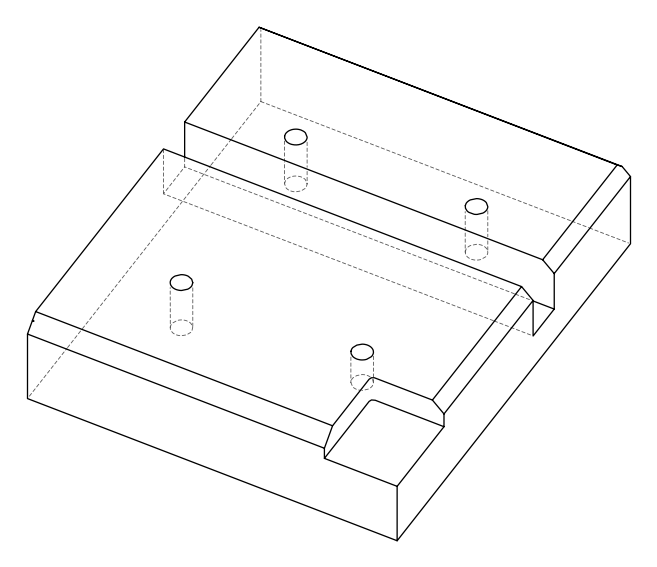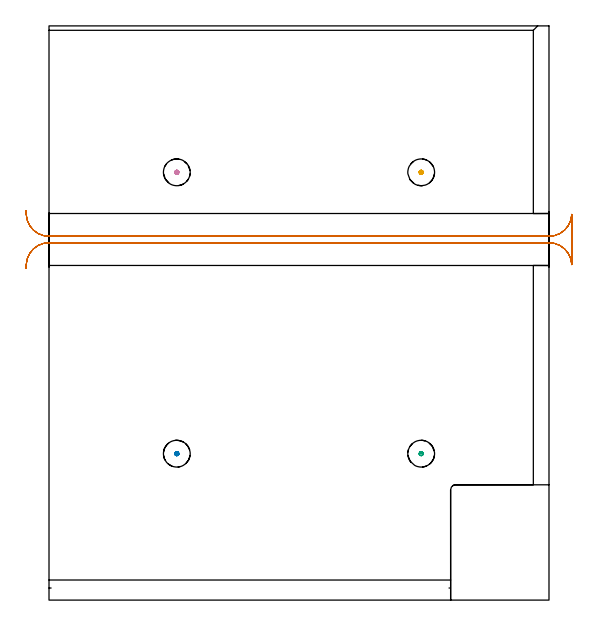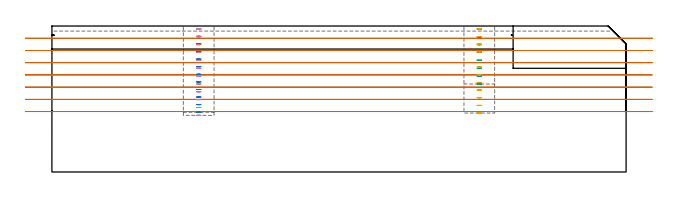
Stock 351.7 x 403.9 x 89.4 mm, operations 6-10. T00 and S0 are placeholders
(PLAN: 10 operations, 3 tool changes, 98.7 min)
(1 AREA_MILL | FG_CHAMFER_SURFACE | UGT0205_001 | 5.2 min | 10078 mm3)
(2 AREA_MILL_1 | FG_CHAMFER_SURFACE_1 | UGT0205_001 | 5.62 min | 1678 mm3)
(3 AREA_MILL_2 | FG_CHAMFER_SURFACE_2 | UGT0205_001 | 11.61 min | 28778 mm3)
(4 AREA_MILL_3 | FG_CHAMFER_SURFACE_3 | UGT0205_001 | 4.47 min | 8342 mm3)
(5 MILL_CORNER_NOTCH_RECTANGULAR | CORNER_NOTCH_RECTANGULAR | NXT0201_008 | Follow Part, ap 1.5, ae 75% | 57.57 min | 144222 mm3)
(6 MILL_RECTANGULAR_SLOT | SLOT_RECTANGULAR | UGT0201_004 | Follow Part, ap 8, ae 75% | 11.89 min | 672201 mm3)
(7 MILL_BLIND_HOLE_FROM_SOLID_MATERIAL | STEP1POCKET | NXT0201_012 | Spiral | 0.65 min | 14651 mm3)
(8 MILL_BLIND_HOLE_FROM_SOLID_MATERIAL_1 | STEP1POCKET_1 | NXT0201_012 | Spiral | 0.43 min | 9868 mm3)
(9 MILL_BLIND_HOLE_FROM_SOLID_MATERIAL_2 | STEP1POCKET_2 | NXT0201_012 | Spiral | 0.65 min | 15129 mm3)
(10 MILL_BLIND_HOLE_FROM_SOLID_MATERIAL_3 | STEP1POCKET_3 | NXT0201_012 | Spiral | 0.65 min | 14708 mm3)
(TOOL UGT0205_001 | Chamfer Mill 20 x 3 x 45 deg. | D20 FL50 Z2)
(TOOL NXT0201_008 | ENDMILL 6mm [2P460-0600-NA 1630] | D6 FL26 Z6)
(TOOL UGT0201_004 | End Mill 32 mm | D32 FL53 Z6)
(TOOL NXT0201_012 | ENDMILL 16mm [2P460-1600-NA 1630] | D16 FL38 Z6)
(OP 6 MILL_RECTANGULAR_SLOT)
G17 G21 G94 G90
T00 M6
G54
G17 G0 G90 X-16.154 Y233.385 S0 M3
G43 Z99.4 H0
Z81.914
G94 G1 X-15.97 Y236.379 F250.
G2 X0. Y251.4 R16. F500.
G1 X351.7
G2 X367.502 Y237.91 R16.
G1 X367.532 Y237.905
G3 X367.7 Y240.201 R16.
G1 Y267.095
G3 X367.531 Y269.393 R16.
G1 X367.502 Y269.388
G2 X351.7 Y255.9 R16.
G1 X0.
G2 X-15.97 Y270.921 R16.
G1 X-16.154 Y273.915 F250.
G0 Y233.385 Z74.429
G1 X-15.97 Y236.379
G2 X0. Y251.4 R16. F500.
G1 X351.7
G2 X367.69 Y235.966 R16.
G1 X367.7
Y271.334
X367.69
G2 X351.7 Y255.9 R16.
G1 X0.
G2 X-15.97 Y270.921 R16.
G1 X-16.154 Y273.915 F250.
G0 Y233.385 Z66.943
G1 X-15.97 Y236.379
G2 X0. Y251.4 R16. F500.
G1 X351.7
G2 X367.69 Y235.966 R16.
G1 Y271.334
G2 X351.7 Y255.9 R16.
G1 X0.
G2 X-15.97 Y270.921 R16.
G1 X-16.154 Y273.915 F250.
G0 Y233.385 Z59.457
G1 X-15.97 Y236.379
G2 X0. Y251.4 R16. F500.
G1 X351.7
G2 X367.69 Y235.966 R16.
G1 Y271.334
G2 X351.7 Y255.9 R16.
G1 X0.
G2 X-15.97 Y270.921 R16.
G1 X-16.154 Y273.915 F250.
G0 Y233.385 Z51.971
G1 X-15.97 Y236.379
G2 X0. Y251.4 R16. F500.
G1 X351.7
G2 X367.69 Y235.966 R16.
G1 Y271.334
G2 X351.7 Y255.9 R16.
G1 X0.
G2 X-15.97 Y270.921 R16.
G1 X-16.154 Y273.915 F250.
G0 Y233.385 Z44.486
G1 X-15.97 Y236.379
G2 X0. Y251.4 R16. F500.
G1 X351.7
G2 X367.69 Y235.966 R16.
G1 Y271.334
G2 X351.7 Y255.9 R16.
G1 X0.
G2 X-15.97 Y270.921 R16.
G1 X-16.154 Y273.915 F250.
G0 Y233.385 Z37.
G1 X-15.97 Y236.379
G2 X0. Y251.4 R16. F500.
G1 X351.7
G2 X367.69 Y235.966 R16.
G1 Y271.334
G2 X351.7 Y255.9 R16.
G1 X0.
G2 X-15.97 Y270.921 R16.
G1 X-16.154 Y273.915 F250.
G0 Z99.4
M5
M2
(OP 7 MILL_BLIND_HOLE_FROM_SOLID_MATERIAL)
G17 G21 G94 G90
T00 M6
G54
G17 G0 G90 X89.9 Y103. S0 M3
G43 Z99.4 H1
Z87.75
G94 G3 X90.6 Y103.7 R0.7 F250.
X89.9 Y104.4 R0.7
X88.5 Y103. R1.4
X89.9 Y104.4 R-1.4
X89.2 Y103.7 R0.7
X89.9 Y103. R0.7
G0 Z83.1
G3 X90.6 Y103.7 R0.7
X89.9 Y104.4 R0.7
X88.5 Y103. R1.4
X89.9 Y104.4 R-1.4
X89.2 Y103.7 R0.7
X89.9 Y103. R0.7
G0 Z78.45
G3 X90.6 Y103.7 R0.7
X89.9 Y104.4 R0.7
X88.5 Y103. R1.4
X89.9 Y104.4 R-1.4
X89.2 Y103.7 R0.7
X89.9 Y103. R0.7
G0 Z73.8
G3 X90.6 Y103.7 R0.7
X89.9 Y104.4 R0.7
X88.5 Y103. R1.4
X89.9 Y104.4 R-1.4
X89.2 Y103.7 R0.7
X89.9 Y103. R0.7
G0 Z69.15
G3 X90.6 Y103.7 R0.7
X89.9 Y104.4 R0.7
X88.5 Y103. R1.4
X89.9 Y104.4 R-1.4
X89.2 Y103.7 R0.7
X89.9 Y103. R0.7
G0 Z64.5
G3 X90.6 Y103.7 R0.7
X89.9 Y104.4 R0.7
X88.5 Y103. R1.4
X89.9 Y104.4 R-1.4
X89.2 Y103.7 R0.7
X89.9 Y103. R0.7
G0 Z59.85
G3 X90.6 Y103.7 R0.7
X89.9 Y104.4 R0.7
X88.5 Y103. R1.4
X89.9 Y104.4 R-1.4
X89.2 Y103.7 R0.7
X89.9 Y103. R0.7
G0 Z55.2
G3 X90.6 Y103.7 R0.7
X89.9 Y104.4 R0.7
X88.5 Y103. R1.4
X89.9 Y104.4 R-1.4
X89.2 Y103.7 R0.7
X89.9 Y103. R0.7
G0 Z50.55
G3 X90.6 Y103.7 R0.7
X89.9 Y104.4 R0.7
X88.5 Y103. R1.4
X89.9 Y104.4 R-1.4
X89.2 Y103.7 R0.7
X89.9 Y103. R0.7
G0 Z45.9
G3 X90.6 Y103.7 R0.7
X89.9 Y104.4 R0.7
X88.5 Y103. R1.4
X89.9 Y104.4 R-1.4
X89.2 Y103.7 R0.7
X89.9 Y103. R0.7
G0 Z41.25
G3 X90.6 Y103.7 R0.7
X89.9 Y104.4 R0.7
X88.5 Y103. R1.4
X89.9 Y104.4 R-1.4
X89.2 Y103.7 R0.7
X89.9 Y103. R0.7
G0 Z36.6
G3 X90.6 Y103.7 R0.7
X89.9 Y104.4 R0.7
X88.5 Y103. R1.4
X89.9 Y104.4 R-1.4
X89.2 Y103.7 R0.7
X89.9 Y103. R0.7
G0 Z99.4
M5
M2
(OP 8 MILL_BLIND_HOLE_FROM_SOLID_MATERIAL_1)
G17 G21 G94 G90
T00 M6
G54
G17 G0 G90 X261.8 Y103. S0 M3
G43 Z99.4 H1
Z87.588
G94 G3 X262.5 Y103.7 R0.7 F250.
X261.8 Y104.4 R0.7
X260.4 Y103. R1.4
X261.8 Y104.4 R-1.4
X261.1 Y103.7 R0.7
X261.8 Y103. R0.7
G0 Z82.775
G3 X262.5 Y103.7 R0.7
X261.8 Y104.4 R0.7
X260.4 Y103. R1.4
X261.8 Y104.4 R-1.4
X261.1 Y103.7 R0.7
X261.8 Y103. R0.7
G0 Z77.963
G3 X262.5 Y103.7 R0.7
X261.8 Y104.4 R0.7
X260.4 Y103. R1.4
X261.8 Y104.4 R-1.4
X261.1 Y103.7 R0.7
X261.8 Y103. R0.7
G0 Z73.15
G3 X262.5 Y103.7 R0.7
X261.8 Y104.4 R0.7
X260.4 Y103. R1.4
X261.8 Y104.4 R-1.4
X261.1 Y103.7 R0.7
X261.8 Y103. R0.7
G0 Z68.338
G3 X262.5 Y103.7 R0.7
X261.8 Y104.4 R0.7
X260.4 Y103. R1.4
X261.8 Y104.4 R-1.4
X261.1 Y103.7 R0.7
X261.8 Y103. R0.7
G0 Z63.525
G3 X262.5 Y103.7 R0.7
X261.8 Y104.4 R0.7
X260.4 Y103. R1.4
X261.8 Y104.4 R-1.4
X261.1 Y103.7 R0.7
X261.8 Y103. R0.7
G0 Z58.713
G3 X262.5 Y103.7 R0.7
X261.8 Y104.4 R0.7
X260.4 Y103. R1.4
X261.8 Y104.4 R-1.4
X261.1 Y103.7 R0.7
X261.8 Y103. R0.7
G0 Z53.9
G3 X262.5 Y103.7 R0.7
X261.8 Y104.4 R0.7
X260.4 Y103. R1.4
X261.8 Y104.4 R-1.4
X261.1 Y103.7 R0.7
X261.8 Y103. R0.7
G0 Z99.4
M5
M2
(OP 9 MILL_BLIND_HOLE_FROM_SOLID_MATERIAL_2)
G17 G21 G94 G90
T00 M6
G54
G17 G0 G90 X89.9 Y300.9 S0 M3
G43 Z99.4 H1
Z87.592
G94 G3 X90.6 Y301.6 R0.7 F250.
X89.9 Y302.3 R0.7
X88.5 Y300.9 R1.4
X89.9 Y302.3 R-1.4
X89.2 Y301.6 R0.7
X89.9 Y300.9 R0.7
G0 Z82.783
G3 X90.6 Y301.6 R0.7
X89.9 Y302.3 R0.7
X88.5 Y300.9 R1.4
X89.9 Y302.3 R-1.4
X89.2 Y301.6 R0.7
X89.9 Y300.9 R0.7
G0 Z77.975
G3 X90.6 Y301.6 R0.7
X89.9 Y302.3 R0.7
X88.5 Y300.9 R1.4
X89.9 Y302.3 R-1.4
X89.2 Y301.6 R0.7
X89.9 Y300.9 R0.7
G0 Z73.167
G3 X90.6 Y301.6 R0.7
X89.9 Y302.3 R0.7
X88.5 Y300.9 R1.4
X89.9 Y302.3 R-1.4
X89.2 Y301.6 R0.7
X89.9 Y300.9 R0.7
G0 Z68.358
G3 X90.6 Y301.6 R0.7
X89.9 Y302.3 R0.7
X88.5 Y300.9 R1.4
X89.9 Y302.3 R-1.4
X89.2 Y301.6 R0.7
X89.9 Y300.9 R0.7
G0 Z63.55
G3 X90.6 Y301.6 R0.7
X89.9 Y302.3 R0.7
X88.5 Y300.9 R1.4
X89.9 Y302.3 R-1.4
X89.2 Y301.6 R0.7
X89.9 Y300.9 R0.7
G0 Z58.742
G3 X90.6 Y301.6 R0.7
X89.9 Y302.3 R0.7
X88.5 Y300.9 R1.4
X89.9 Y302.3 R-1.4
X89.2 Y301.6 R0.7
X89.9 Y300.9 R0.7
G0 Z53.933
G3 X90.6 Y301.6 R0.7
X89.9 Y302.3 R0.7
X88.5 Y300.9 R1.4
X89.9 Y302.3 R-1.4
X89.2 Y301.6 R0.7
X89.9 Y300.9 R0.7
G0 Z49.125
G3 X90.6 Y301.6 R0.7
X89.9 Y302.3 R0.7
X88.5 Y300.9 R1.4
X89.9 Y302.3 R-1.4
X89.2 Y301.6 R0.7
X89.9 Y300.9 R0.7
G0 Z44.317
G3 X90.6 Y301.6 R0.7
X89.9 Y302.3 R0.7
X88.5 Y300.9 R1.4
X89.9 Y302.3 R-1.4
X89.2 Y301.6 R0.7
X89.9 Y300.9 R0.7
G0 Z39.508
G3 X90.6 Y301.6 R0.7
X89.9 Y302.3 R0.7
X88.5 Y300.9 R1.4
X89.9 Y302.3 R-1.4
X89.2 Y301.6 R0.7
X89.9 Y300.9 R0.7
G0 Z34.7
G3 X90.6 Y301.6 R0.7
X89.9 Y302.3 R0.7
X88.5 Y300.9 R1.4
X89.9 Y302.3 R-1.4
X89.2 Y301.6 R0.7
X89.9 Y300.9 R0.7
G0 Z99.4
M5
M2
(OP 10 MILL_BLIND_HOLE_FROM_SOLID_MATERIAL_3)
G17 G21 G94 G90
T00 M6
G54
G17 G0 G90 X261.8 Y300.9 S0 M3
G43 Z99.4 H1
Z87.708
G94 G3 X262.5 Y301.6 R0.7 F250.
X261.8 Y302.3 R0.7
X260.4 Y300.9 R1.4
X261.8 Y302.3 R-1.4
X261.1 Y301.6 R0.7
X261.8 Y300.9 R0.7
G0 Z83.017
G3 X262.5 Y301.6 R0.7
X261.8 Y302.3 R0.7
X260.4 Y300.9 R1.4
X261.8 Y302.3 R-1.4
X261.1 Y301.6 R0.7
X261.8 Y300.9 R0.7
G0 Z78.325
G3 X262.5 Y301.6 R0.7
X261.8 Y302.3 R0.7
X260.4 Y300.9 R1.4
X261.8 Y302.3 R-1.4
X261.1 Y301.6 R0.7
X261.8 Y300.9 R0.7
G0 Z73.633
G3 X262.5 Y301.6 R0.7
X261.8 Y302.3 R0.7
X260.4 Y300.9 R1.4
X261.8 Y302.3 R-1.4
X261.1 Y301.6 R0.7
X261.8 Y300.9 R0.7
G0 Z68.942
G3 X262.5 Y301.6 R0.7
X261.8 Y302.3 R0.7
X260.4 Y300.9 R1.4
X261.8 Y302.3 R-1.4
X261.1 Y301.6 R0.7
X261.8 Y300.9 R0.7
G0 Z64.25
G3 X262.5 Y301.6 R0.7
X261.8 Y302.3 R0.7
X260.4 Y300.9 R1.4
X261.8 Y302.3 R-1.4
X261.1 Y301.6 R0.7
X261.8 Y300.9 R0.7
G0 Z59.558
G3 X262.5 Y301.6 R0.7
X261.8 Y302.3 R0.7
X260.4 Y300.9 R1.4
X261.8 Y302.3 R-1.4
X261.1 Y301.6 R0.7
X261.8 Y300.9 R0.7
G0 Z54.867
G3 X262.5 Y301.6 R0.7
X261.8 Y302.3 R0.7
X260.4 Y300.9 R1.4
X261.8 Y302.3 R-1.4
X261.1 Y301.6 R0.7
X261.8 Y300.9 R0.7
G0 Z50.175
G3 X262.5 Y301.6 R0.7
X261.8 Y302.3 R0.7
X260.4 Y300.9 R1.4
X261.8 Y302.3 R-1.4
X261.1 Y301.6 R0.7
X261.8 Y300.9 R0.7
G0 Z45.483
G3 X262.5 Y301.6 R0.7
X261.8 Y302.3 R0.7
X260.4 Y300.9 R1.4
X261.8 Y302.3 R-1.4
X261.1 Y301.6 R0.7
X261.8 Y300.9 R0.7
G0 Z40.792
G3 X262.5 Y301.6 R0.7
X261.8 Y302.3 R0.7
X260.4 Y300.9 R1.4
X261.8 Y302.3 R-1.4
X261.1 Y301.6 R0.7
X261.8 Y300.9 R0.7
G0 Z36.1
G3 X262.5 Y301.6 R0.7
X261.8 Y302.3 R0.7
X260.4 Y300.9 R1.4
X261.8 Y302.3 R-1.4
X261.1 Y301.6 R0.7
X261.8 Y300.9 R0.7
G0 Z99.4
M5
M2
